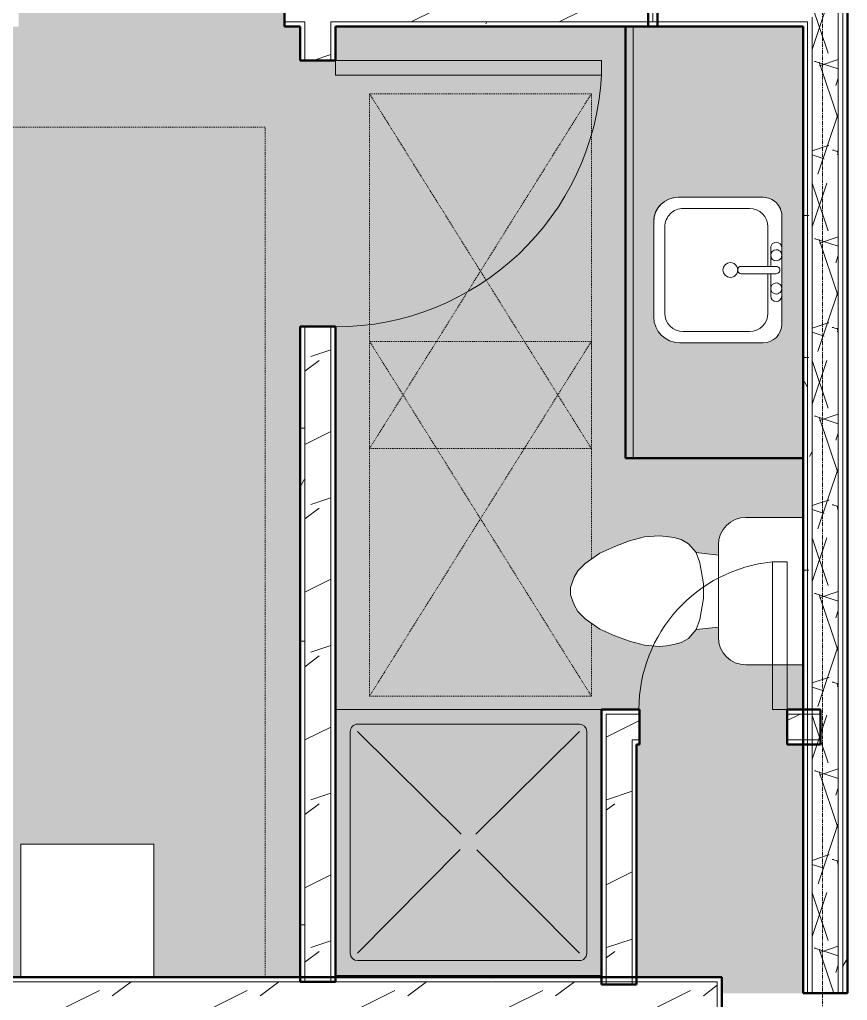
# Model space of a CAD drawing. Header units: inches. Extents: x -4294 to -464, y 9706 to 12475.
# Drawn here: x -3590 to -3478, y 11548.2 to 11680.9 of the extents above; entities that cross this region are included whole.
import ezdxf

# ---------------------------------------------------------------- set-up
doc = ezdxf.new("R2010")
doc.units = ezdxf.units.IN
doc.header["$MEASUREMENT"] = 0
doc.linetypes.add('Dash', pattern=[0.25, 0.125, -0.125])
doc.linetypes.add('Grid Line 1_2_', pattern=[0.875, 0.5, -0.125, 0.125, -0.125])
for name, color, linetype, lineweight in [('0-1', 7, 'Continuous', 5), ('0-2', 7, 'Continuous', 9), ('A-AREA-PATT-5', 7, 'Continuous', 9), ('A-DOOR-1', 7, 'Continuous', 9), ('A-DOOR-2', 170, 'Continuous', 20), ('A-GENM-HDLN-1', 7, 'Dash', 9), ('A-WALL', 113, 'Continuous', 13), ('A-WALL-12', 113, 'Continuous', 50), ('A-WALL-4', 250, 'Continuous', 50), ('A-WALL-5', 130, 'Continuous', 13), ('A-WALL-PATT-1', 7, 'Continuous', 9), ('A-WALL-PATT-2', 8, 'Continuous', 9), ('A-WALL-PATT-5', 111, 'Continuous', 9), ('I-FURN-1', 7, 'Continuous', 9), ('I-FURN-HDLN-1', 7, 'Dash', 9), ('I-WALL-2', 2, 'Continuous', 50), ('P-SANR-FIXT-2', 7, 'Continuous', 9), ('Q-CASE-1', 53, 'Continuous', 9), ('Q-CASE-2', 250, 'Continuous', 50), ('Q-CASE-3', 7, 'Continuous', 9), ('S-GRID-1', 1, 'Grid Line 1_2_', 9)]:
    doc.layers.add(name, color=color, linetype=linetype, lineweight=lineweight)
pattern_1 = [(0, (0, 0), (38.4, 9.6), [1.584, -27.216, 1.584, -27.216, -153.6]), (0, (0, 0), (38.4, 9.6), [-57.6, 1.584, -56.016, 1.584, -27.216, -67.2]), (0, (0, 0), (38.4, 9.6), [-144, 1.584, -17.616, 1.584, -46.416]), (120, (14.4, 4.8), (-27.513844, 28.4553755), [1.584, -27.216, 1.584, -27.216, -153.6]), (120, (14.4, 4.8), (-27.513844, 28.4553755), [-57.6, 1.584, -56.016, 1.584, -27.216, -67.2]), (120, (14.4, 4.8), (-27.513844, 28.4553755), [-144, 1.584, -17.616, 1.584, -46.416]), (240, (19.2, 24), (-10.886156, -38.0553755), [1.584, -27.216, 1.584, -27.216, -153.6]), (240, (19.2, 24), (-10.886156, -38.0553755), [-57.6, 1.584, -56.016, 1.584, -27.216, -67.2]), (240, (19.2, 24), (-10.886156, -38.0553755), [-144, 1.584, -17.616, 1.584, -46.416])]
pattern_2 = [(216.87, (7.997, 19.992), (59.9755286, 39.9843071), [9.996, -89.964]), (206.565, (19.992, 13.994), (-19.991807, -19.992219), [22.352, -22.352]), (198.435, (19.992, 3.998), (-39.983821, -19.991955), [12.644, -50.576])]

# ---------------------------------------------------------------- blocks, each defined once
blk = doc.blocks.new('Single-Flush - 36_ x 84_-1372824-FLOOR PLAN - 2ND FLOOR')
at = {"layer": 'A-DOOR-1'}
blk.add_arc((18, -2.38), 36.07, 180, 266.8211, dxfattribs=at)
at = {"layer": 'A-DOOR-2'}
for p, q in [((16, -2.38), (16, -38.39)), ((18, -2.38), (16, -2.38)), ((18, -2.38), (18, -38.39)), ((18, -38.39), (16, -38.39))]:
    blk.add_line(p, q, dxfattribs=at)
blk = doc.blocks.new('Bed-Standard - Queen 60_ x 79_-1242961-FLOOR PLAN - 2ND FLOOR')
at = {"layer": 'I-FURN-1'}
for p, q in [((-19.31, 37.7), (-19.31, -41.3)), ((40.69, -41.3), (40.69, 37.7)), ((-16.31, 35.7), (-16.31, 23.7)), ((-16.31, 35.7), (37.69, 35.7)), ((37.69, 35.7), (37.69, 23.7)), ((40.69, 23.7), (-19.31, 17.13)), ((-16.31, 23.7), (37.69, 23.7)), ((-19.31, -41.3), (40.69, -41.3))]:
    blk.add_line(p, q, dxfattribs=at)
at = {"layer": 'I-FURN-HDLN-1'}
for p, q in [((-55.31, 37.7), (-55.31, -77.3)), ((-55.31, -77.3), (64.69, -77.3))]:
    blk.add_line(p, q, dxfattribs=at)
blk = doc.blocks.new('Table-Night Stand - 18_ x 18_ x 24_-V6-FLOOR PLAN - 2ND FLOOR')
at = {"layer": 'I-FURN-1'}
for p, q in [((0.15, 18), (0.15, 0)), ((18.15, 0), (18.15, 18)), ((0.15, 0), (18.15, 0))]:
    blk.add_line(p, q, dxfattribs=at)
blk = doc.blocks.new('M_Sink Vanity-Square - 500 x 440mm-1372835-FLOOR PLAN - 2ND FLOOR')
at = {"layer": 'P-SANR-FIXT-2'}
for p, q in [((-5.72, 10.23), (7.14, 10.23)), ((-5.72, 10.23), (7.14, 10.23)), ((-5.22, 8.73), (6.46, 8.73)), ((-9.22, -4.59), (-9.22, 6.73)), ((-9.22, -4.59), (-9.22, 6.73)), ((10.46, 6.91), (10.46, -4.59)), ((10.46, 6.91), (10.46, -4.59)), ((-7.72, -2.72), (-7.72, 6.23)), ((8.96, 6.23), (8.96, -2.72)), ((0.12, -6.33), (0.12, -1.59)), ((1.12, -6.33), (1.12, -1.59)), ((0.12, -5.22), (-5.22, -5.22)), ((6.46, -5.22), (1.12, -5.22)), ((-2.88, -5.59), (0.12, -5.59)), ((1.12, -5.59), (3.62, -5.59)), ((7.96, -7.09), (-6.72, -7.09)), ((7.96, -7.09), (-6.72, -7.09)), ((3.62, -7.09), (-2.88, -7.09))]:
    blk.add_line(p, q, dxfattribs=at)
for centre, radius, start, end in [((-5.72, 6.73), 3.5, 90, 180), ((-5.72, 6.73), 3.5, 90, 180), ((7.14, 6.91), 3.32, 0, 90), ((7.14, 6.91), 3.32, 360, 90), ((-5.22, 6.23), 2.5, 90, 180), ((6.46, 6.23), 2.5, 360, 90), ((0.62, -0.13), 1, 360, 180), ((0.62, -0.13), 1, 180, 0), ((0.62, -1.59), 0.5, 360, 180), ((-5.22, -2.72), 2.5, 180, 270), ((6.46, -2.72), 2.5, 270, 360), ((-6.72, -4.59), 2.5, 180, 270), ((-6.72, -4.59), 2.5, 180, 270), ((7.96, -4.59), 2.5, 270, 0), ((7.96, -4.59), 2.5, 270, 0), ((-2.88, -6.34), 0.75, 90, 270), ((-1.88, -6.34), 0.75, 360, 180), ((-1.88, -6.34), 0.75, 180, 0), ((0.62, -6.33), 0.5, 180, 0), ((2.62, -6.34), 0.75, 0, 180), ((2.62, -6.34), 0.75, 180, 0), ((3.62, -6.34), 0.75, 270, 90)]:
    blk.add_arc(centre, radius, start, end, dxfattribs=at)
blk = doc.blocks.new('Toilet-Domestic-3D - Toilet-Domestic-3D-V26-FLOOR PLAN - 2ND FLOOR')
at = {"layer": 'P-SANR-FIXT-2'}
for p, q in [((-9.98, 11.75), (-9.98, 19.48)), ((9.98, 19.48), (9.98, 11.75)), ((6.25, 8.02), (-6.25, 8.02)), ((-4.86, 8.02), (-5.21, 5)), ((4.86, 8.02), (5.21, 5)), ((-3.84, 5.5), (-5.21, 5)), ((-1, 6), (-3.84, 5.5)), ((1, 6), (-1, 6)), ((3.84, 5.5), (1, 6)), ((5.21, 5), (3.84, 5.5)), ((-6.4, 4), (-6.97, 3)), ((-5.21, 5), (-6.4, 4)), ((6.4, 4), (5.21, 5)), ((6.97, 3), (6.4, 4)), ((-6.97, 3), (-7.24, 2)), ((7.24, 2), (6.97, 3)), ((-7.24, 2), (-7.41, 1)), ((7.41, 1), (7.24, 2)), ((-7.41, 1), (-7.5, 0)), ((7.5, 0), (7.41, 1)), ((-7.5, 0), (-7.33, -1.99)), ((7.33, -1.99), (7.5, 0)), ((-7.33, -1.99), (-6.79, -4)), ((6.79, -4), (7.33, -1.99)), ((-6.79, -4), (-6.06, -6)), ((6.06, -6), (6.79, -4)), ((-6.06, -6), (-5.13, -8)), ((5.13, -8), (6.06, -6)), ((-5.13, -8), (-3.74, -10)), ((3.74, -10), (5.13, -8)), ((-3.74, -10), (-2.74, -11)), ((2.74, -11), (3.74, -10)), ((-2.74, -11), (-1.87, -11.5)), ((-1.87, -11.5), (-0.5, -12)), ((0.5, -12), (1.87, -11.5)), ((1.87, -11.5), (2.74, -11)), ((-0.5, -12), (0.5, -12))]:
    blk.add_line(p, q, dxfattribs=at)
for centre, start, end in [((-6.25, 11.75), 180, 270), ((6.25, 11.75), 270, 360)]:
    blk.add_arc(centre, 3.73, start, end, dxfattribs=at)
blk = doc.blocks.new('OD_CW_Base Cabinet - OD_CW_Base Cabinet-V27-FLOOR PLAN - 2ND FLOOR')
at = {"layer": 'Q-CASE-1'}
h = blk.add_hatch(color=256, dxfattribs=at)
h.paths.add_polyline_path([(59.14, 24), (0.74, 24), (0.74, 1), (59.14, 1), (59.14, 13.23)], flags=0)
h.paths.add_polyline_path([(27.17, 21.13), (41.03, 21.13), (41.68, 21.04), (42.28, 20.79), (42.8, 20.39), (43.2, 19.88), (43.45, 19.27), (43.53, 18.63), (43.53, 7.3), (43.41, 6.4), (43.06, 5.55), (42.51, 4.83), (41.78, 4.27), (40.94, 3.92), (40.03, 3.8), (27.17, 3.8), (26.31, 3.92), (25.51, 4.25), (24.82, 4.77), (24.29, 5.46), (23.96, 6.26), (23.85, 7.12), (23.85, 18.63), (23.93, 19.27), (24.18, 19.88), (24.58, 20.39), (25.1, 20.79), (25.7, 21.04), (26.35, 21.13)], flags=0)
blk.add_hatch(color=256, dxfattribs=at).paths.add_polyline_path([(0.74, 1), (0.74, 0), (59.14, 0), (59.12, 1), (3.99, 1)], flags=0)
at = {"layer": 'Q-CASE-2'}
for p, q in [((59.14, 0), (59.14, 24)), ((0.74, 0), (59.14, 0))]:
    blk.add_line(p, q, dxfattribs=at)
at = {"layer": 'Q-CASE-3'}
for p, q in [((59.14, 24), (59.14, 1)), ((0.74, 1), (59.14, 1)), ((59.14, 1), (0.74, 1)), ((59.14, 0), (0.74, 0)), ((59.14, 1), (59.14, 0))]:
    blk.add_line(p, q, dxfattribs=at)
blk = doc.blocks.new('Shower Base-3D - 36_ x 36_-V41-FLOOR PLAN - 2ND FLOOR')
at = {"layer": 'P-SANR-FIXT-2'}
for p, q in [((-18, -18), (-18, 18)), ((18, 18), (18, -18)), ((15, 16), (-15, 16)), ((-16, 15), (-16, -15)), ((-1.13, 0.98), (-15, 15)), ((1.01, 1.11), (15, 15)), ((16, -15), (16, 15)), ((-1.12, -1), (-15, -15)), ((0.97, -1.14), (15, -15)), ((-15, -16), (15, -16))]:
    blk.add_line(p, q, dxfattribs=at)
for centre, start, end in [((-15, 15), 90, 180), ((15, 15), 360, 90), ((-15, -15), 180, 270), ((15, -15), 270, 0)]:
    blk.add_arc(centre, 1, start, end, dxfattribs=at)
blk = doc.blocks.new('Single-Flush - CLOSET-1720159-FLOOR PLAN - 2ND FLOOR')
at = {"layer": 'A-DOOR-1'}
blk.add_arc((10, 2.37), 20.07, 95.7201, 180, dxfattribs=at)
at = {"layer": 'A-DOOR-2'}
for p, q in [((8, 2.37), (8, 22.34)), ((10, 22.34), (8, 22.34)), ((10, 2.37), (10, 22.34)), ((10, 2.37), (8, 2.37))]:
    blk.add_line(p, q, dxfattribs=at)
blk = doc.blocks.new('ADA Clearances - 30_x48_-V40-FLOOR PLAN - 2ND FLOOR')
at = {"layer": 'A-GENM-HDLN-1'}
for p, q in [((15, -24), (-15, 24)), ((-15, -24), (15, 24)), ((15, 24), (-15, 24)), ((-15, 24), (-15, 14.12)), ((15, -24), (15, 24)), ((-15, 5.48), (-15, -24)), ((-15, -24), (15, -24))]:
    blk.add_line(p, q, dxfattribs=at)
blk = doc.blocks.new('ADA Clearances - 30_x48_-2253128-FLOOR PLAN - 2ND FLOOR')
at = {"layer": 'A-GENM-HDLN-1'}
for p, q in [((15, -24), (-15, 24)), ((-15, -24), (15, 24)), ((15, 24), (-15, 24)), ((-15, 24), (-15, -24)), ((15, -24), (15, 24)), ((-15, -24), (15, -24))]:
    blk.add_line(p, q, dxfattribs=at)
blk = doc.blocks.new('CTR - 1st Phase - Unit Layouts_rvt-1-FLOOR PLAN - 2ND FLOOR')
at = {"layer": 'A-WALL-PATT-1'}
h = blk.add_hatch(dxfattribs=at)
h.set_pattern_fill('FP_1', color=256, style=0, pattern_type=2)
h.set_pattern_definition(pattern_1)
h.paths.add_polyline_path([(-3506.97, 11679.99), (-3503.67, 11679.99), (-3503.67, 11680.61), (-3547.86, 11680.61), (-3547.86, 11679.99), (-3507.97, 11679.99)], flags=0)
h.paths.add_polyline_path([(-3593.94, 11679.99), (-3590.1, 11679.99), (-3590.1, 11680.61), (-3593.94, 11680.61)], flags=0)
h.paths.add_polyline_path([(-3554.1, 11679.99), (-3551.36, 11679.99), (-3551.36, 11680.61), (-3554.1, 11680.61)], flags=0)
h = blk.add_hatch(dxfattribs=at)
h.set_pattern_fill('FP_1', color=256, style=0, pattern_type=2)
h.set_pattern_definition(pattern_1)
h.paths.add_polyline_path([(-3551.98, 11551.36), (-3551.36, 11551.36), (-3551.36, 11639.41), (-3551.98, 11639.41), (-3551.98, 11551.36)], flags=0)
h.paths.add_polyline_path([(-3551.98, 11675.41), (-3551.36, 11675.41), (-3551.36, 11679.99), (-3551.98, 11679.99), (-3551.98, 11678.36)], flags=0)
h = blk.add_hatch(dxfattribs=at)
h.set_pattern_fill('FP_1', color=256, style=0, pattern_type=2)
h.set_pattern_definition(pattern_1)
h.paths.add_polyline_path([(-3547.86, 11551.36), (-3547.23, 11551.36), (-3547.23, 11639.41), (-3547.86, 11639.41), (-3547.86, 11551.36)], flags=0)
h.paths.add_polyline_path([(-3547.86, 11675.41), (-3547.23, 11675.41), (-3547.23, 11679.99), (-3547.86, 11679.99), (-3547.86, 11678.36)], flags=0)
h = blk.add_hatch(dxfattribs=at)
h.set_pattern_fill('FP_1', color=256, style=0, pattern_type=2)
h.set_pattern_definition(pattern_1)
h.paths.add_polyline_path([(-3511.23, 11551.36), (-3510.61, 11551.36), (-3510.61, 11587.59), (-3511.23, 11587.59), (-3511.23, 11553.8)], flags=0)
at = {"layer": 'A-WALL-PATT-2'}
h = blk.add_hatch(dxfattribs=at)
h.set_pattern_fill('FP_2', color=256, style=0, pattern_type=2)
h.set_pattern_definition(pattern_2)
h.paths.add_polyline_path([(-3593.94, 11680.61), (-3590.1, 11680.61), (-3590.1, 11684.11), (-3590.6, 11684.11), (-3590.6, 11683.84), (-3592.1, 11683.84), (-3592.1, 11684.11), (-3594.57, 11684.11), (-3594.57, 11680.61)], flags=0)
h.paths.add_polyline_path([(-3551.36, 11680.61), (-3503.67, 11680.61), (-3503.67, 11684.11), (-3513.1, 11684.11), (-3513.1, 11683.84), (-3514.6, 11683.84), (-3514.6, 11684.11), (-3554.1, 11684.11), (-3554.1, 11680.61), (-3553.09, 11680.61)], flags=0)
h = blk.add_hatch(dxfattribs=at)
h.set_pattern_fill('FP_2', color=256, style=0, pattern_type=2)
h.set_pattern_definition(pattern_2)
h.paths.add_polyline_path([(-3547.86, 11550.74), (-3547.86, 11639.41), (-3551.36, 11639.41), (-3551.36, 11550.74)], flags=0)
h.paths.add_polyline_path([(-3547.86, 11675.41), (-3547.86, 11680.61), (-3551.36, 11680.61), (-3551.36, 11675.41)], flags=0)
h = blk.add_hatch(dxfattribs=at)
h.set_pattern_fill('FP_2', color=256, style=0, pattern_type=2)
h.set_pattern_definition(pattern_2)
h.paths.add_polyline_path([(-3510.61, 11551.36), (-3507.11, 11551.36), (-3507.11, 11586.96), (-3510.61, 11586.96), (-3510.61, 11553.8)], flags=0)
h = blk.add_hatch(dxfattribs=at)
h.set_pattern_fill('FP_2', color=256, style=0, pattern_type=2)
h.set_pattern_definition(pattern_2)
h.paths.add_polyline_path([(-3484.31, 11583.46), (-3483.97, 11583.46), (-3483.97, 11586.96), (-3486.11, 11586.96), (-3486.11, 11583.46)], flags=0)
h.paths.add_polyline_path([(-3506.11, 11583.46), (-3506.11, 11586.96), (-3507.11, 11586.96), (-3507.11, 11583.46), (-3506.48, 11583.46)], flags=0)
at = {"layer": 'A-WALL-4'}
for p, q in [((-3554.1, 11684.74), (-3554.1, 11679.99)), ((-3503.67, 11679.99), (-3503.67, 11684.74)), ((-3554.1, 11679.99), (-3551.98, 11679.99)), ((-3551.98, 11679.99), (-3551.98, 11675.41)), ((-3547.23, 11679.99), (-3503.67, 11679.99)), ((-3547.23, 11675.41), (-3547.23, 11679.99)), ((-3551.98, 11675.41), (-3547.23, 11675.41)), ((-3551.98, 11639.41), (-3551.98, 11550.74)), ((-3547.23, 11639.41), (-3551.98, 11639.41)), ((-3547.23, 11550.74), (-3547.23, 11639.41)), ((-3510.61, 11587.59), (-3511.23, 11587.59)), ((-3511.23, 11587.59), (-3511.23, 11550.34)), ((-3506.48, 11587.59), (-3510.61, 11587.59)), ((-3506.11, 11587.59), (-3506.48, 11587.59)), ((-3506.11, 11582.84), (-3506.11, 11587.59)), ((-3481.6, 11587.59), (-3486.11, 11587.59)), ((-3486.11, 11587.59), (-3486.11, 11582.84)), ((-3481.6, 11582.84), (-3481.6, 11587.59)), ((-3506.48, 11550.34), (-3506.48, 11582.84)), ((-3506.48, 11582.84), (-3506.11, 11582.84)), ((-3486.11, 11582.84), (-3481.6, 11582.84)), ((-3551.98, 11550.74), (-3547.23, 11550.74)), ((-3511.23, 11550.34), (-3506.48, 11550.34))]:
    blk.add_line(p, q, dxfattribs=at)
at = {"layer": 'A-WALL-5'}
for p, q in [((-3554.1, 11680.61), (-3551.36, 11680.61)), ((-3551.36, 11679.99), (-3551.36, 11680.61)), ((-3547.86, 11680.61), (-3503.67, 11680.61)), ((-3547.86, 11679.99), (-3547.86, 11680.61)), ((-3551.36, 11675.41), (-3551.36, 11679.99)), ((-3547.86, 11675.41), (-3547.86, 11679.99)), ((-3551.36, 11550.74), (-3551.36, 11639.41)), ((-3547.86, 11550.74), (-3547.86, 11639.41)), ((-3510.61, 11586.96), (-3510.61, 11550.34)), ((-3510.61, 11586.96), (-3507.11, 11586.96)), ((-3507.11, 11586.96), (-3506.48, 11586.96)), ((-3506.48, 11586.96), (-3506.11, 11586.96)), ((-3486.11, 11586.96), (-3481.6, 11586.96)), ((-3507.11, 11583.46), (-3507.11, 11550.34)), ((-3506.48, 11583.46), (-3507.11, 11583.46)), ((-3507.11, 11583.46), (-3506.48, 11583.46)), ((-3506.48, 11583.46), (-3506.11, 11583.46)), ((-3486.11, 11583.46), (-3481.6, 11583.46))]:
    blk.add_line(p, q, dxfattribs=at)
at = {"layer": '0-2'}
for name, p, rotation in [('OD_CW_Base Cabinet - OD_CW_Base Cabinet-V27-FLOOR PLAN - 2ND FLOOR', (-3507.97, 11680.73), 269.999999999967), ('Single-Flush - 36_ x 84_-1372824-FLOOR PLAN - 2ND FLOOR', (-3549.61, 11657.41), 90.0000000000096), ('ADA Clearances - 30_x48_-2253128-FLOOR PLAN - 2ND FLOOR', (-3527.61, 11646.89), 180), ('Bed-Standard - Queen 60_ x 79_-1242961-FLOOR PLAN - 2ND FLOOR', (-3612.05, 11589.07), 180), ('M_Sink Vanity-Square - 500 x 440mm-1372835-FLOOR PLAN - 2ND FLOOR', (-3493.94, 11646.42), 89.99999999996781), ('ADA Clearances - 30_x48_-V40-FLOOR PLAN - 2ND FLOOR', (-3527.61, 11613.39), 180), ('Toilet-Domestic-3D - Toilet-Domestic-3D-V26-FLOOR PLAN - 2ND FLOOR', (-3503.45, 11603.59), 269.9999999999668), ('Shower Base-3D - 36_ x 36_-V41-FLOOR PLAN - 2ND FLOOR', (-3529.23, 11569.59), 269.999999999962), ('Table-Night Stand - 18_ x 18_ x 24_-V6-FLOOR PLAN - 2ND FLOOR', (-3571.66, 11569.36), 180)]:
    blk.add_blockref(name, p, dxfattribs=dict(at, rotation=rotation))
blk.add_blockref('Single-Flush - CLOSET-1720159-FLOOR PLAN - 2ND FLOOR', (-3496.11, 11585.21), dxfattribs=at)
blk = doc.blocks.new('CTR - 1st Phase - Shell_rvt-1-FLOOR PLAN - 2ND FLOOR')
at = {"layer": 'S-GRID-1'}
blk.add_line((-3481.32, 9836.18), (-3481.32, 12413.74), dxfattribs=at)

msp = doc.modelspace()

# ---------------------------------------------------------------- hatches: boundary and pattern name
at = {"layer": 'A-AREA-PATT-5'}
h = msp.add_hatch(color=256, dxfattribs=at)
h.paths.add_polyline_path([(-3483.9737, 11549.1769), (-3483.9737, 11582.8394), (-3486.1096, 11582.8394), (-3486.1096, 11587.5894), (-3483.9737, 11587.5894), (-3483.9737, 11593.6132), (-3491.7, 11593.6132), (-3492.6644, 11593.7401), (-3493.5631, 11594.1124), (-3494.3348, 11594.7046), (-3494.927, 11595.4763), (-3495.2992, 11596.375), (-3495.4262, 11597.4157), (-3495.4262, 11598.7277), (-3498.45, 11598.38), (-3499.45, 11597.1883), (-3500.45, 11596.6215), (-3501.9595, 11596.2637), (-3502.4538, 11596.1766), (-3503.45, 11596.0894), (-3505.4423, 11596.2637), (-3507.9971, 11597.0008), (-3509.45, 11597.5296), (-3511.45, 11598.4622), (-3513.45, 11599.8496), (-3514.45, 11600.8496), (-3514.95, 11601.7157), (-3515.45, 11603.0894), (-3515.45, 11604.0894), (-3514.95, 11605.4631), (-3514.45, 11606.3292), (-3513.45, 11607.3292), (-3511.2346, 11608.817), (-3508.8596, 11609.8641), (-3507.0095, 11610.4952), (-3505.4423, 11610.9151), (-3503.45, 11611.0894), (-3501.9237, 11610.9088), (-3501.45, 11610.8252), (-3500.45, 11610.5573), (-3499.45, 11609.9905), (-3498.45, 11608.7988), (-3495.4262, 11608.4511), (-3495.4262, 11609.8394), (-3495.2992, 11610.8038), (-3494.927, 11611.7025), (-3494.3348, 11612.4742), (-3493.5631, 11613.0664), (-3492.6644, 11613.4386), (-3491.7, 11613.5656), (-3483.9737, 11613.5656), (-3483.9737, 11621.5894), (-3507.9737, 11621.5894), (-3507.9737, 11679.9894), (-3547.2346, 11679.9894), (-3547.2346, 11675.4083), (-3551.9846, 11675.4083), (-3551.9846, 11679.9894), (-3554.0987, 11679.9894), (-3554.0987, 11684.7394), (-3514.5987, 11684.7394), (-3514.5987, 11686.6873), (-3516.203, 11686.6873), (-3516.203, 11686.4373), (-3552.203, 11686.4373), (-3552.203, 11686.6873), (-3590.5987, 11686.6873), (-3590.5987, 11684.7394), (-3590.0987, 11684.7394), (-3590.0987, 11679.9894), (-3593.9441, 11679.9894), (-3593.9441, 11669.5644), (-3599.2411, 11669.5644), (-3599.2411, 11668.8144), (-3601.7411, 11668.8144), (-3601.7411, 11669.5644), (-3638.9911, 11669.5644), (-3638.9911, 11670.9394), (-3673.9911, 11670.9394), (-3673.9911, 11669.5644), (-3674.2411, 11669.5644), (-3674.2411, 11668.8144), (-3676.7411, 11668.8144), (-3676.7411, 11551.3644), (-3673.7411, 11551.3644), (-3673.7411, 11569.3644), (-3655.7411, 11569.3644), (-3655.7411, 11551.3644), (-3652.7411, 11551.3644), (-3652.7411, 11630.3644), (-3592.7411, 11630.3644), (-3592.7411, 11551.3644), (-3589.8092, 11551.3644), (-3589.8092, 11569.3644), (-3571.8092, 11569.3644), (-3571.8092, 11551.3644), (-3551.9846, 11551.3644), (-3551.9846, 11639.4083), (-3547.2346, 11639.4083), (-3547.2346, 11551.3644), (-3511.2346, 11551.3644), (-3511.2346, 11587.5894), (-3506.1096, 11587.5894), (-3506.1096, 11582.8394), (-3506.4846, 11582.8394), (-3506.4846, 11551.3644), (-3494.9487, 11551.3644), (-3494.9487, 11549.1769)], flags=0)
h.paths.add_polyline_path([(-3851.8487, 11557.2144), (-3848.5362, 11557.2144), (-3848.5362, 11583.2144), (-3823.5362, 11583.2144), (-3823.5362, 11557.2144), (-3819.9112, 11557.2144), (-3819.9112, 11582.3769), (-3820.5362, 11582.3769), (-3820.5362, 11587.1269), (-3815.1612, 11587.1269), (-3815.1612, 11575.3644), (-3705.4911, 11575.3644), (-3705.4911, 11624.024), (-3705.8475, 11624.0461), (-3705.9334, 11624.0817), (-3705.9911, 11624.2209), (-3706.0122, 11625.1169), (-3706.2411, 11625.1169), (-3706.2411, 11627.7401), (-3706.4911, 11627.7401), (-3706.4911, 11628.3307), (-3706.2411, 11628.3307), (-3706.2411, 11628.9212), (-3706.4911, 11628.9212), (-3706.4911, 11629.5118), (-3706.2411, 11629.5118), (-3706.2411, 11630.1023), (-3706.4911, 11630.1023), (-3706.4911, 11630.6929), (-3706.2411, 11630.6929), (-3706.2411, 11631.2834), (-3706.4911, 11631.2834), (-3706.4911, 11631.874), (-3706.2411, 11631.874), (-3706.2411, 11641.265), (-3706.4911, 11641.265), (-3706.4911, 11643.1664), (-3706.2411, 11643.1664), (-3706.2411, 11646.9311), (-3705.9911, 11646.9311), (-3705.9911, 11647.8272), (-3705.7942, 11648.024), (-3705.4911, 11648.024), (-3705.4911, 11664.6894), (-3713.4911, 11664.6894), (-3713.4911, 11700.4394), (-3705.4911, 11700.4394), (-3705.4911, 11705.1894), (-3593.9441, 11705.1894), (-3593.9441, 11684.7394), (-3592.0987, 11684.7394), (-3592.0987, 11686.6873), (-3593.0987, 11686.7086), (-3593.0987, 11687.9373), (-3592.0987, 11687.9373), (-3592.0987, 11688.2105), (-3590.5987, 11688.2105), (-3590.5987, 11687.9373), (-3552.203, 11687.9373), (-3552.203, 11688.1873), (-3549.8648, 11688.1873), (-3549.8582, 11688.3644), (-3549.5845, 11688.3644), (-3549.5309, 11688.4373), (-3549.2095, 11688.4373), (-3549.2577, 11688.6873), (-3551.4601, 11688.7408), (-3551.4053, 11688.9373), (-3548.4677, 11688.9373), (-3548.5178, 11688.6873), (-3548.856, 11688.6873), (-3548.8557, 11688.4373), (-3548.481, 11688.4373), (-3548.481, 11688.3644), (-3548.3648, 11688.3644), (-3548.3648, 11688.1873), (-3520.0411, 11688.1873), (-3520.0411, 11688.3644), (-3518.5411, 11688.3644), (-3518.5411, 11688.1873), (-3516.203, 11688.1873), (-3516.203, 11687.9373), (-3514.5987, 11687.9373), (-3514.5987, 11688.2105), (-3513.0987, 11688.2105), (-3513.0987, 11687.9373), (-3512.0987, 11687.916), (-3512.0987, 11686.6873), (-3513.0987, 11686.6873), (-3513.0987, 11684.7394), (-3504.9237, 11684.7394), (-3504.9237, 11708.1894), (-3502.9862, 11708.1894), (-3502.9862, 11708.8144), (-3501.9237, 11708.8144), (-3501.9237, 11743.5644), (-3502.9862, 11743.5644), (-3502.9862, 11744.1894), (-3504.9237, 11744.1894), (-3504.9237, 11747.1894), (-3741.1075, 11747.1894), (-3741.1075, 11731.0644), (-3759.1075, 11731.0644), (-3759.1075, 11735.0644), (-3795.1075, 11735.0644), (-3795.1075, 11731.0644), (-3813.1075, 11731.0644), (-3813.1075, 11747.1894), (-3819.5972, 11747.1894), (-3819.5972, 11736.6394), (-3824.3472, 11736.6394), (-3824.3472, 11747.1894), (-3851.8487, 11747.1894), (-3851.8487, 11705.3418), (-3824.3472, 11705.3418), (-3824.3472, 11706.6394), (-3819.5972, 11706.6394), (-3819.5972, 11715.0644), (-3759.5972, 11715.0644), (-3759.5972, 11685.0644), (-3819.5972, 11685.0644), (-3819.5972, 11700.5918), (-3851.8487, 11700.5918), (-3851.8487, 11587.1269), (-3850.5362, 11587.1269), (-3850.5362, 11582.3769), (-3851.8487, 11582.3769), (-3851.8487, 11563.7144)], flags=0)
h.paths.add_polyline_path([(-3840.9646, 11634.4204), (-3840.9646, 11669.4204), (-3834.9646, 11669.4204), (-3834.9646, 11670.4204), (-3762.9646, 11670.4204), (-3762.9646, 11669.4204), (-3756.9646, 11669.4204), (-3756.9646, 11634.4204), (-3840.3179, 11634.4204)], flags=0)
h.paths.add_polyline_path([(-3681.4911, 11664.6894), (-3681.4911, 11700.4394), (-3683.4911, 11700.4394), (-3683.4911, 11664.6894)], flags=0)
h.paths.add_polyline_path([(-3601.9911, 11670.9394), (-3601.9911, 11674.3144), (-3601.7411, 11674.3144), (-3601.7411, 11675.0644), (-3599.2411, 11675.0644), (-3599.2411, 11674.3144), (-3598.6941, 11674.3144), (-3598.6941, 11700.4394), (-3676.7411, 11700.4394), (-3676.7411, 11675.0644), (-3674.2411, 11675.0644), (-3674.2411, 11674.3144), (-3673.9911, 11674.3144), (-3673.9911, 11672.3144), (-3636.9911, 11672.3144), (-3636.9911, 11670.9394), (-3615.1109, 11670.9394)], flags=0)
h.paths.add_polyline_path([(-3848.4956, 11707.3894), (-3851.4972, 11707.3894), (-3851.4972, 11735.3894), (-3826.2472, 11735.3894), (-3826.2472, 11734.3766), (-3825.7472, 11734.3392), (-3825.7472, 11733.6522), (-3826.2472, 11733.6522), (-3826.2472, 11717.3809), (-3825.7472, 11717.3559), (-3825.7472, 11716.8979), (-3826.2472, 11716.8979), (-3826.2472, 11707.3894), (-3835.6266, 11707.3894)], flags=0)
h.paths.add_polyline_path([(-3524.4393, 11742.4394), (-3540.9237, 11742.4394), (-3540.9237, 11744.1894), (-3504.9237, 11744.1894), (-3504.9237, 11742.4394), (-3521.8666, 11742.4394)], flags=0)
at = {"layer": 'A-WALL-PATT-5'}
h = msp.add_hatch(dxfattribs=at)
h.set_pattern_fill('FP_1', color=256, style=0, pattern_type=2)
h.set_pattern_definition(pattern_1)
h.paths.add_polyline_path([(-3477.9737, 11549.1769), (-3477.9737, 11685.9894), (-3478.5987, 11685.9894), (-3478.5987, 11549.1769)], flags=0)
h = msp.add_hatch(dxfattribs=at)
h.set_pattern_fill('FP_4', color=256, style=0, pattern_type=2)
h.set_pattern_definition([(161.57, (0.6, 0.6), (-4.80033747, -0.00041462), [0, -34.152, 3.792, 0]), (18.43, (-0.6, 0.6), (-4.80033747, 0.00041462), [0, -34.152, 3.792, 0]), (108.43, (0.6, 0.6), (2.39913218, -12.00105099), [11.382, -26.562]), (71.57, (-0.6, 0.6), (2.39913218, 12.00105099), [11.382, -26.562])])
h.paths.add_polyline_path([(-3479.2237, 11549.1769), (-3479.2237, 11684.7394), (-3482.7237, 11684.7394), (-3482.7237, 11549.1769)], flags=0)
h = msp.add_hatch(dxfattribs=at)
h.set_pattern_fill('FP_1', color=256, style=0, pattern_type=2)
h.set_pattern_definition(pattern_1)
h.paths.add_polyline_path([(-3478.5987, 11549.1769), (-3478.5987, 11685.3644), (-3479.2237, 11685.3644), (-3479.2237, 11549.1769)], flags=0)
h = msp.add_hatch(dxfattribs=at)
h.set_pattern_fill('FP_1', color=256, style=0, pattern_type=2)
h.set_pattern_definition(pattern_1)
h.paths.add_polyline_path([(-3483.3487, 11549.1769), (-3483.3487, 11680.6144), (-3483.9737, 11680.6144), (-3483.9737, 11549.1769)], flags=0)
h = msp.add_hatch(dxfattribs=at)
h.set_pattern_fill('FP_1', color=256, style=0, pattern_type=2)
h.set_pattern_definition(pattern_1)
h.paths.add_polyline_path([(-3482.7237, 11549.1769), (-3482.7237, 11681.2394), (-3483.3487, 11681.2394), (-3483.3487, 11549.1769)], flags=0)
h = msp.add_hatch(dxfattribs=at)
h.set_pattern_fill('FP_1', color=256, style=0, pattern_type=2)
h.set_pattern_definition(pattern_1)
h.paths.add_polyline_path([(-3652.7411, 11550.7394), (-3551.3596, 11550.7394), (-3551.3596, 11551.3644), (-3677.3661, 11551.3644), (-3677.3661, 11550.7394), (-3655.7411, 11550.7394)], flags=0)
h.paths.add_polyline_path([(-3808.0621, 11550.7394), (-3680.8661, 11550.7394), (-3680.8661, 11551.3644), (-3819.3237, 11551.3644), (-3819.3237, 11550.7394)], flags=0)
h.paths.add_polyline_path([(-3499.0737, 11550.7394), (-3494.9487, 11550.7394), (-3494.9487, 11551.3644), (-3547.8596, 11551.3644), (-3547.8596, 11550.7394), (-3504.8531, 11550.7394)], flags=0)
h = msp.add_hatch(dxfattribs=at)
h.set_pattern_fill('FP_2', color=256, style=0, pattern_type=2)
h.set_pattern_definition(pattern_2)
h.paths.add_polyline_path([(-3819.3237, 11547.2394), (-3495.5737, 11547.2394), (-3495.5737, 11550.7394), (-3819.3237, 11550.7394)], flags=0)

# ---------------------------------------------------------------- linework, layer by layer
at = {"layer": 'A-WALL'}
for p, q in [((-3504.2987, 11706.1894), (-3504.2987, 11680.6144)), ((-3479.2237, 11549.1769), (-3479.2237, 11684.7394)), ((-3478.5987, 11549.1769), (-3478.5987, 11685.3644)), ((-3483.3487, 11680.6144), (-3504.2987, 11680.6144)), ((-3483.3487, 11549.1769), (-3483.3487, 11680.6144)), ((-3482.7237, 11549.1769), (-3482.7237, 11681.2394)), ((-3819.3237, 11550.7394), (-3495.5737, 11550.7394)), ((-3495.5737, 11550.7394), (-3495.5737, 11510.8004))]:
    msp.add_line(p, q, dxfattribs=at)
at = {"layer": 'A-WALL-12'}
for p, q in [((-3494.9487, 11551.3644), (-3819.3237, 11551.3644)), ((-3494.9487, 11510.8004), (-3494.9487, 11551.3644))]:
    msp.add_line(p, q, dxfattribs=at)
at = {"layer": 'I-WALL-2'}
for p, q in [((-3504.9237, 11706.1894), (-3504.9237, 11679.9894)), ((-3477.9737, 11549.1769), (-3477.9737, 11685.9894)), ((-3504.9237, 11679.9894), (-3483.9737, 11679.9894)), ((-3483.9737, 11679.9894), (-3483.9737, 11549.1769)), ((-3483.9737, 11549.1769), (-3477.9737, 11549.1769))]:
    msp.add_line(p, q, dxfattribs=at)

# ---------------------------------------------------------------- block references
at = {"layer": '0-1'}
for name in ['CTR - 1st Phase - Shell_rvt-1-FLOOR PLAN - 2ND FLOOR', 'CTR - 1st Phase - Unit Layouts_rvt-1-FLOOR PLAN - 2ND FLOOR']:
    msp.add_blockref(name, (0, 0), dxfattribs=at)

doc.saveas('drawing.dxf')
